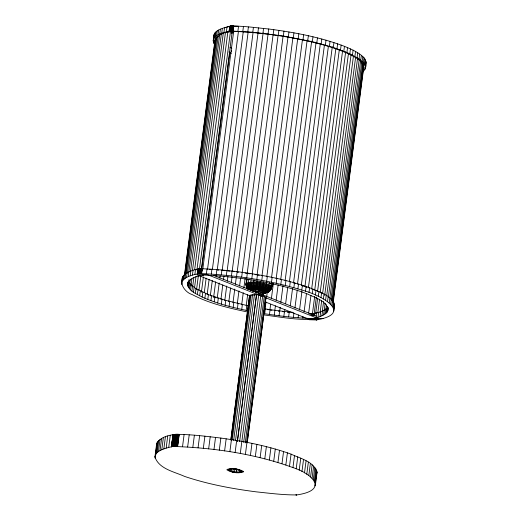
<?xml version="1.0" encoding="UTF-8"?>
<svg xmlns="http://www.w3.org/2000/svg" width="521" height="521" viewBox="0 0 521 521"><rect width="100%" height="100%" fill="white"/><g stroke="black" fill="none" stroke-linecap="round" stroke-linejoin="round"><path stroke-width="0.78" d="M246.12 284.101L246.563 287.286L247.944 289.253L246.049 284.987L246.615 278.924L246.12 284.101L246.042 283.346C254.046 280.448 264.407 282.2 271.76 286.387C272.066 290.073 268.041 293.408 264.466 292.776L263.046 293.668L262.871 295.01M296.312 494.911C282.981 495.022 269.683 493.244 256.449 491.876C232.125 488.75 207.859 484.237 184.577 476.409C174.327 471.726 158.827 468.952 154.939 456.917L156.665 443.632C160.162 437.034 168.622 435.165 175.675 434.338L174.099 446.471C214.359 447.858 254.971 453.804 292.945 467.591C310.978 473.146 329.077 489.291 298.989 494.572C298.155 494.761 297.296 494.846 296.442 494.898M155.063 458.102L157.095 442.518M154.939 456.917L156.228 453.576L157.804 441.443M156.228 453.576L157.212 452.547L158.788 440.414M157.212 452.547L158.469 451.564L160.045 439.431M247.521 311.994C228.621 308.002 209.435 303.587 192.203 294.573C183.574 291.955 176.977 279.979 185.691 273.538C189.97 271.018 194.861 269.253 199.836 268.745M214.352 44.363L213.187 40.859L213.962 34.9L215.056 32.803L217.205 30.876L220.39 29.13L224.564 27.6L231.011 26.109M158.469 451.564L159.999 450.632L161.575 438.5M181.79 284.661L182.063 282.577M181.673 283.522L182.858 276.495M213.577 39.915L214.378 33.832M182.233 281.347L182.91 280.318L183.542 275.466M213.695 43.165L213.877 41.778M213.187 40.859L214.424 37.655L215.056 32.803M182.91 280.318L183.854 279.334L184.486 274.476M214.424 37.655L215.368 36.672L216 31.814M159.999 450.632L161.79 449.753L163.366 437.614M184.48 274.854L214.991 39.974C218.325 33.95 226.166 31.683 232.887 31.325C256.247 32.23 279.523 35.167 302.421 39.87C318.084 43.236 333.759 47.183 348.419 53.78C354.15 56.945 362.466 59.902 363.775 67.17L333.199 302.571M184.714 275.134L215.551 37.714M185.385 274.124L216.169 37.102M183.854 279.334L185.059 278.39L185.691 273.538M215.368 36.672L216.573 35.728L217.205 30.876M186.316 273.154L217.094 36.131M161.79 449.753L163.841 448.926L165.417 436.787M185.059 278.39L186.525 277.498L187.15 272.639M216.573 35.728L218.038 34.829L218.67 29.977M187.391 273.03L218.175 36.014M186.525 277.498L188.237 276.651L219.719 34.327M218.038 34.829L219.758 33.989L220.39 29.13M163.841 448.926L166.147 448.151L167.723 436.018M247.683 310.672C232.184 307.416 216.664 303.567 202.168 297.055C196.638 293.903 187.046 290.646 187.651 282.857M187.586 285.313L188.035 281.848M187.951 286.413L188.582 281.561L191.174 284.994L195.955 288.569L208.426 294.612L225.769 300.389L248.315 305.82M188.648 282.095L188.967 279.679M190.523 271.324L221.301 34.301M188.569 287.533L189.201 282.682M188.237 276.651L190.211 275.856L190.836 271.005M219.758 33.989L221.725 33.194L222.356 28.342M189.781 283.287L190.302 279.256M166.147 448.151L168.7 447.441L170.276 435.309M189.436 288.68L190.067 283.828M192.457 270.542L223.346 32.712M190.953 286.101L191.891 278.846M190.211 275.856L192.418 275.114L193.05 270.262M221.725 33.194L223.939 32.452L224.564 27.6L226.192 27.593M190.543 289.845L191.174 284.994M168.7 447.441L171.422 446.81L172.998 434.677M171.422 446.81L173.083 434.657M171.507 446.79L173.174 434.638M194.633 269.813L225.411 32.797M171.598 446.771L173.265 434.618M191.897 291.031L192.529 286.172M171.689 446.751L173.46 434.579M192.679 286.511L193.832 277.641M171.787 446.731L173.565 434.56M171.989 446.692L173.662 434.54M172.086 446.679L173.767 434.527M172.19 446.66L173.877 434.507M172.301 446.64L173.981 434.494M172.405 446.627L174.092 434.481M192.418 275.114L194.867 274.437L195.499 269.578M226.388 31.774L227.019 26.916L230.777 26.128L230.067 30.986L223.939 32.452M172.516 446.614L174.203 434.468M172.627 446.601L174.32 434.449M172.744 446.582L174.431 434.436M172.855 446.569L174.548 434.423M172.972 446.556L174.665 434.416M173.089 446.549L174.789 434.403M173.213 446.536L174.913 434.39M173.337 446.523L175.036 434.377M193.493 292.222L194.125 287.371M173.46 446.517L175.284 434.364M175.414 434.351L173.708 446.497M194.541 287.735L196.007 276.449M196.931 269.95L227.82 32.126L232.145 31.338L238.416 31.566L207.527 269.383M174.366 446.458L175.942 434.325C190.973 434.371 205.964 436.272 220.865 438.057C244.649 441.404 268.413 446.009 291.07 454.136C300.181 458.487 313.909 461.404 317.048 472.332L315.322 485.618M174.502 446.451L176.078 434.319M174.782 446.445L176.358 434.312M174.919 446.438L176.495 434.306M175.063 446.438L176.639 434.306M175.206 446.432L176.782 434.299M194.867 274.437L197.531 273.818L198.221 268.947M229.103 31.136L229.735 26.284M197.531 273.818L198.338 268.921M229.162 31.123L229.859 26.258M175.349 446.432L176.925 434.299M197.648 273.785L198.468 268.901M229.357 31.091L229.982 26.232M175.492 446.432L177.068 434.299M195.323 293.427L195.955 288.569M197.772 273.766L198.534 268.888M229.422 31.078L230.048 26.226M175.642 446.432L177.218 434.293M197.902 273.74L198.67 268.862M229.487 31.065L230.184 26.2M197.973 273.727L198.807 268.843M229.624 31.045L230.328 26.18M175.792 446.432L177.368 434.293M198.182 273.694L198.879 268.836M229.768 31.026L230.399 26.174M175.942 446.432L177.511 434.299M198.254 273.688L199.029 268.816M229.839 31.013L230.542 26.154M198.325 273.675L199.107 268.803M229.989 31L230.621 26.141M176.091 446.432L177.668 434.299M196.528 289.774L198.312 276.065M198.475 273.662L199.256 268.79M176.241 446.432L177.817 434.299M363.248 71.566C367.071 67.665 367.331 60.091 362.798 56.568C357.536 51.839 350.92 49.013 344.453 46.336C320.154 37.089 294.391 32.361 268.693 28.987C256.13 27.795 243.502 25.842 230.855 26.122L230.067 30.986M176.391 446.432L177.967 434.299M198.553 273.649L199.419 268.777M365.286 68.479L365.312 66.239L364.27 63.875L362.167 61.419L359.034 58.893L349.812 53.754L333.303 47.444L312.339 41.667L283.32 35.995L252.796 32.211L230.223 30.973L230.933 26.115M198.788 273.629L199.582 268.764M230.386 30.96L231.096 26.102L232.066 26.057L231.435 30.908L230.302 30.967M176.547 446.438L178.123 434.306M230.458 31.507L198.866 273.623M230.549 30.947L231.181 26.096M176.704 446.438L178.273 434.306M316.384 319.966C355.237 313.225 319.034 294.078 301.789 290.106C269.292 280.051 235.329 275.192 201.406 273.584C198.065 273.838 198.892 273.121 199.745 268.751M231.702 26.063L231.07 30.921L230.634 30.941L231.265 26.089M230.718 30.934L231.435 26.076M176.853 446.445L178.429 434.312M199.289 273.597C200.233 272.288 198.612 268.035 201.321 268.712C213.31 269.142 225.267 270.197 237.172 271.649C261.724 274.834 286.263 279.38 309.63 287.735C319.152 292.229 338.37 296.703 333.772 311.148M230.894 30.928L231.526 26.076M177.01 446.451L178.586 434.319M231.611 26.07L230.979 30.921L230.634 30.941M177.173 446.451L178.749 434.319M199.556 273.584L200.181 268.725M199.641 273.577L200.364 268.719M231.161 30.915L231.884 26.057M177.329 446.458L178.905 434.325M199.83 273.571L200.455 268.719M231.344 30.908L231.975 26.057M177.485 446.464L179.061 434.332M200.012 273.571L200.644 268.719M231.532 30.908L232.158 26.05L238.533 26.297L237.908 31.156M177.635 446.471L179.211 434.338M197.381 294.632L198.013 289.78M200.11 273.571L200.735 268.712M231.624 30.902L232.255 26.05M200.201 273.564L200.832 268.712M231.721 30.902L232.346 26.05M200.298 273.564L200.93 268.712M231.812 30.902L232.444 26.05M200.396 273.564L201.126 268.712M231.91 30.902L232.64 26.05M200.592 273.564L201.223 268.712M232.105 30.902L232.737 26.05M200.689 273.571L201.321 268.712M232.21 30.908L232.835 26.05M200.793 273.571L232.939 26.057M200.891 273.571L201.523 268.719M232.112 32.172L233.037 26.057M200.995 273.571L201.62 268.719M232.203 32.152L233.141 26.057M198.963 290.197L200.845 275.687M201.093 273.577L229.741 53.181L231.018 53.806M232.353 32.126L233.239 26.063M201.197 273.577L201.829 268.725M232.516 32.1L233.343 26.063M201.301 273.584L201.933 268.732M232.568 32.087L233.447 26.07M201.406 273.584L202.037 268.732M233.551 26.07L232.679 32.074M201.51 273.59L202.141 268.738M233.655 26.076L232.854 32.055L233.499 32.002L233.662 30.785M201.614 273.597L202.246 268.745M232.978 32.041L233.76 26.083M233.102 32.028L233.323 30.811M233.232 32.015L233.388 30.804M233.779 31.989L233.297 32.009L233.525 30.791M202.793 269.162L233.682 31.338M199.667 295.843L200.292 290.992M231.363 51.794L231.539 50.413M201.406 292.235L203.392 276.918M182.526 446.699L184.102 434.566M202.168 297.055L202.799 292.203M206.388 273.818L207.019 268.96M204.271 292.659L206.153 278.149M204.877 298.266L205.508 293.414M207.137 294.691L209.123 279.373M187.632 446.998L189.208 434.866M207.794 299.464L208.426 294.612M211.292 274.105L211.917 269.253M242.806 31.442L243.437 26.591M212.347 269.663L243.235 31.84M210.302 295.902L212.294 280.585M210.907 300.656L211.539 295.804M192.809 447.37L194.385 435.237M216.254 274.456L216.886 269.604M247.775 31.794L248.406 26.942M213.662 297.1L215.655 281.783M216.28 276.944L216.489 275.329M248.12 32.185L217.231 270.008L218.638 270.119M214.209 301.828L214.841 296.977M217.205 298.279L219.198 282.962M219.823 278.123L220.136 275.707M198.052 447.806L199.628 435.673M217.687 302.988L218.319 298.136M221.282 274.873L221.913 270.021M252.796 32.211L253.427 27.359M222.167 270.425L253.056 32.595M220.917 299.438L222.806 284.928M223.535 279.282L223.958 276.058M221.334 304.127L221.966 299.275M203.327 448.307L204.903 436.175M226.342 275.355L226.974 270.503M257.862 32.693L258.494 27.841M227.143 270.894L258.136 32.263M224.792 300.571L226.681 286.062M227.306 281.223L227.938 276.384M225.144 305.241L225.769 300.389M208.641 448.874L210.217 436.735M231.435 275.902L232.066 271.044M262.955 33.24L263.587 28.381M232.151 271.428L263.144 32.797M228.817 301.679L230.601 287.976M231.331 282.33L232.066 276.69M229.097 306.335L229.728 301.477M213.962 449.499L215.538 437.366M232.985 302.76L234.763 289.057M235.394 284.219L236.234 277.771M236.547 276.501L237.172 271.649M268.061 33.839L268.693 28.987M237.172 272.021L268.061 34.197M233.187 307.39L233.818 302.538M237.283 303.808L238.957 290.907M239.582 286.068L240.63 278.006M237.407 308.419L238.038 303.567M242.193 272.672L273.082 34.848M241.653 277.165L242.278 272.314M273.167 34.503L273.799 29.651M219.289 450.19L220.865 438.057M241.692 304.818L243.261 292.724M243.887 287.885L245.144 278.214M241.737 309.415L242.369 304.557M247.195 273.382L278.084 35.558M246.739 277.882L247.371 273.03M278.26 35.22L278.891 30.368M224.597 450.939L226.173 438.806M247.312 279.041C245.866 283.131 246.98 289.038 251.806 290.132C256.091 289.35 261.08 289.761 264.837 292.053C269.468 292.463 272.529 287.69 272.144 283.444M248.843 279.321C247.749 283.085 248.439 288.426 252.652 289.897L253.597 291.363L258.559 291.493L262.949 292.743L263.379 293.401L263.118 295.427M246.205 305.788L247.67 294.502M246.172 310.366L246.804 305.514M251.083 279.81C250.373 283.19 250.458 287.859 253.877 289.767L254.574 291.259M252.171 274.144L283.059 36.314M230.842 439.633L249.552 295.57C254.665 293.72 261.281 294.834 265.984 297.511L247.221 442.87M251.806 278.657L252.438 273.805M283.32 35.995L283.952 31.143M230.894 440.121L249.552 295.57M231.246 440.043L250.06 295.166M229.872 451.746L250.139 295.147M232.281 439.75L251.096 294.879M243.398 471.42C238.696 468.744 232.079 467.624 226.967 469.473L227.019 469.955C231.715 472.632 238.331 473.752 243.45 471.902L243.398 471.42C238.8 473.068 233.571 472.397 229.155 470.528L229.364 468.92M253.974 279.777C253.551 283.02 252.893 287.156 255.388 289.748L255.609 292.594M233.668 440.395L252.587 294.717M230.054 470.964L230.367 468.548M231.304 471.381L231.624 468.965M235.518 440.375L254.437 294.697M257.107 274.958L287.996 37.128M256.827 279.484L257.459 274.632M288.341 36.822L288.973 31.97M257.127 280.708C256.052 284.928 257.283 289.168 256.886 293.349M235.108 452.612L236.684 440.479M232.822 471.752L233.239 468.529M237.329 441.294L256.514 294.821L237.485 441.307M234.502 472.052L234.919 468.828M258.299 293.512L260.513 281.106M239.653 441.561L258.676 295.075M236.182 472.247L236.599 469.03M236.645 469.03L236.228 472.254L232.223 472.019M259.588 294.43L259.94 291.74L262.903 286.407L263.802 281.685M261.991 275.817L292.88 37.994M261.789 280.363L262.421 275.511M293.31 37.701L293.942 32.849M240.285 453.524L260.78 295.453M260.832 294.736L261.184 292.04L262.135 290.744C265.436 289.552 266.491 285.567 266.778 282.415M237.889 472.352L238.201 469.935M261.861 295.075L262.206 292.385L263.418 291.167C267.442 290.62 269.292 286.12 269.324 282.493M239.36 472.339L239.673 469.922M262.597 295.433L262.949 292.743L264.336 291.617C268.562 291.61 271.252 287.247 271.089 283.346M243.652 442.394L262.675 295.915M263.085 295.107L263.346 293.089L264.837 292.053L264.466 292.776M240.552 472.208L240.761 470.6M241.379 471.974L241.588 470.365L241.405 471.967L241.744 471.271C237.993 469.134 232.705 468.242 228.628 469.721L229.155 470.528M245.222 442.915L264.245 296.436M266.804 276.729L297.693 38.906M266.687 281.288L267.319 276.436M298.201 38.626L298.833 33.774M246.453 442.661L265.371 296.983M259.145 347.487L259.36 345.879M262.805 319.321L263.014 317.712M245.384 454.494L246.961 442.362M247.169 442.388L265.984 297.511M265.065 309.24L266.003 301.985M266.739 296.338L267.26 292.307M271.532 277.686L302.421 39.857M271.5 282.265L272.131 277.406M303.014 39.603L303.645 34.744M271.838 287.143L272.32 283.463M250.406 455.504L251.982 443.371M269.911 309.982L270.646 304.336M271.376 298.696L273.369 283.378M269.455 314.482L270.086 309.63L265.326 308.901L264.694 313.753C284.03 316.605 303.613 319.06 323.163 318.448M276.169 278.683L307.162 40.052M276.215 283.281L276.846 278.422M307.735 40.612L308.36 35.76M255.323 456.565L256.899 444.433M274.788 310.666L275.414 305.834M276.15 300.187L278.136 284.87M274.248 315.159L274.88 310.308L270.086 309.63M280.695 279.718L311.688 41.087M280.826 284.336L281.451 279.477M312.339 41.667L312.971 36.815M260.122 457.666L261.698 445.527M279.048 315.785L279.679 310.933L293.238 312.385M280.2 307.273L279.673 311.304L278.279 311.115M280.826 302.434L283.027 285.501M285.104 280.793L316.097 42.162M285.306 285.423L285.938 280.572M316.827 42.761L317.452 37.909M264.798 458.799L266.374 446.666M283.854 316.351L284.479 311.499M284.564 311.884L284.876 309.461M285.612 303.821L287.709 287.696M289.383 281.9L320.272 44.077M289.656 286.55L290.288 281.698M321.177 43.888L321.809 39.036M269.337 459.978L270.913 447.845M288.641 316.859L289.272 312.007M290.282 305.951L292.581 288.217M324.407 45.21L293.518 283.04L295.505 283.613M293.864 287.709L294.495 282.857M325.378 45.047L326.009 40.195M273.72 461.183L275.296 449.05M297.491 284.205L328.38 46.376M293.401 317.315L293.942 313.154M294.919 308.022L297.224 290.288M297.908 288.894L298.54 284.043M329.428 46.232L330.06 41.38M277.94 462.42L279.517 450.287M301.307 285.397L332.3 46.76M298.129 317.706L298.487 314.931M301.789 290.106L302.421 285.254M333.303 47.444L333.935 42.592M299.523 310.034L301.926 291.493M281.985 463.683L283.561 451.551M335.83 48.779L304.941 286.609L307.012 287.338M305.488 291.337L306.12 286.485M337.002 48.674L337.634 43.823M302.799 318.038L302.981 316.651M304.069 311.988L306.478 293.447M308.393 287.833L339.282 50.009M285.84 464.966L287.416 452.834M308.999 292.587L309.63 287.735M340.513 49.925L341.144 45.073M311.643 289.077L342.636 50.446M308.653 313.069L310.959 295.335M289.494 466.269L291.07 454.136M312.307 293.857L312.939 288.999M343.821 51.188L344.453 46.336M314.697 290.334L345.69 51.703M312.392 314.052L314.697 296.319M312.646 315.036L312.717 313.649L313.29 313.629M292.945 467.591L294.521 455.458M312.75 315.029L312.88 313.649M312.854 315.029L312.984 313.642M315.407 295.133L316.039 290.275M346.927 52.465L347.553 47.613M312.906 315.023L313.088 313.642M313.108 315.016L313.193 313.635M313.206 315.01L313.336 313.622L316.97 313.147M313.303 315.003L313.434 313.616M313.368 315.544L313.525 313.609M313.499 315.524L313.662 313.596M313.889 315.459L314.215 313.505L313.662 315.505L313.792 313.577C318.65 312.437 324.029 311.265 327.579 307.475L326.947 312.333C321.861 317.074 314.437 318.917 307.559 318.683M313.779 315.485L314.104 313.531M313.961 315.446L316.351 296.97M317.53 291.597L348.419 53.767M315.726 313.075L317.608 298.559M318.292 296.416L318.924 291.558M349.812 53.754L350.438 48.896M296.182 468.92L297.758 456.787M316.325 313.01L316.162 317.738M320.148 292.861L351.03 55.037M317.862 312.574L319.542 299.679M317.999 317.224L318.631 312.372M320.956 297.699L321.587 292.848M352.47 55.037L353.101 50.185M299.191 470.261L300.767 458.122M320.109 312.73L321.678 300.637M322.636 293.323L353.42 56.301M320.083 316.527L320.715 311.675M323.385 298.989L324.01 294.137M354.899 56.327L355.53 51.475M322.33 311.213L323.587 301.542M321.932 315.785L322.564 310.933M324.687 295.394L355.569 57.564M301.959 471.603L303.535 459.47M323.548 314.99L324.179 310.132M324.212 310.457L325.156 303.196M325.573 300.278L326.205 295.427M357.087 57.616L357.719 52.758M326.7 295.843L357.588 58.02M324.922 314.143L325.553 309.292M304.492 472.944L306.068 460.811M325.964 308.836L326.485 304.811M327.514 301.555L328.145 296.703M359.034 58.893L359.659 54.041M326.061 313.258L326.687 308.406M328.367 297.094L359.256 59.264M327.364 307.983L327.572 306.368M326.947 312.333L327.585 311.363L328.035 307.898M327.585 311.363L328.334 307.585M306.778 474.286L308.354 462.153M329.213 302.825L360.669 60.501M360.727 60.162L361.359 55.311M330.946 299.542L361.828 61.719M330.653 304.082L331.278 299.23M362.167 61.419L362.798 56.568M308.803 475.621L310.379 463.488M331.844 300.741L362.733 62.917M331.831 305.319L332.463 300.467M363.345 62.657L363.977 57.805M332.593 301.112L363.43 63.692M332.978 302.258L363.814 64.838M310.568 476.943L312.144 464.81M332.75 306.537L333.381 301.685M364.27 63.875L364.895 59.023M333.407 307.735L334.039 302.883M364.921 65.073L365.553 60.221M333.714 309.441L334.423 304.049M364.869 69.553L365.234 66.779M365.312 66.239L365.944 61.387M312.072 478.252L313.649 466.119M313.303 479.541L314.879 467.409M314.261 480.811L315.837 468.679M314.945 482.062L316.521 469.929M314.99 485.969L315.185 484.452M315.348 483.28L316.924 471.147M311.916 314.938C312.997 311.851 312.528 314.43 309.318 313.629M312.033 314.938L312.144 313.642M312.151 314.945L312.261 313.649M312.268 314.945L312.379 313.649M312.379 314.945L312.489 313.649M312.489 314.945L312.607 313.649M156.515 444.784L156.665 443.632M213.818 36.008L213.962 34.9M182.448 277.563L182.422 279.81M214.847 41.068L214.991 39.98M187.475 284.245C189.051 277.739 197.225 276.176 203.027 275.075M327.976 310.36C327.403 300.728 314.931 297.836 307.787 294.098C289.487 287.045 270.191 282.981 250.888 279.81C235.166 277.387 218.905 275.524 203.125 275.068M363.632 68.258L363.775 67.17M366.061 62.527L365.501 64.695M334.397 306.289L334.547 305.189M317.048 472.332L316.468 474.598M270.887 288.569L270.633 289.337L271.415 288.725L271.337 287.983C264.108 283.86 253.916 282.141 246.049 284.987M263.046 293.668L264.883 292.45L267.97 292.066L268.719 291.714L268.654 291.102C262.714 287.722 254.346 286.309 247.879 288.647L248.51 289.201C254.548 287.012 262.363 288.334 267.911 291.493L267.371 292.535L263.619 293.01M265.86 292.861L266.309 291.981C261.633 289.318 255.049 288.204 249.956 290.047L250.751 290.327C255.336 288.667 261.268 289.669 265.482 292.066L265.528 292.502L264.147 293.121M266.628 292.75L267.123 291.793C262.004 288.868 254.782 287.651 249.207 289.669L248.51 289.201M228.628 469.721L229.032 469.401M246.934 288.002L246.856 287.325C254.053 284.726 263.359 286.296 269.969 290.06L270.041 290.738L268.732 291.806L265.495 293.069L262.929 293.082M253.597 291.363L252.919 291.552L251.806 290.132L250.751 290.327M233.662 32.51L231.402 33.031L233.649 32.576M313.955 313.557L309.246 313.831M264.824 293.147L265.495 293.069M265.508 292.724L268.732 291.806L270.588 290.132L270.51 289.422C263.639 285.508 253.961 283.873 246.485 286.583L246.563 287.286M263.782 314.905C281.985 317.198 300.435 320.943 318.793 318.78L265.645 297.719M312.9 318.461L312.138 318.5M309.91 313.929L314.619 313.596M317.23 318.162L312.196 318.5M199.12 273.603L200.005 268.738M199.66 268.758L200.097 268.732L199.374 273.59M316.553 319.953L309.194 319.744M296.182 494.917L296.573 494.891M202.754 275.095L203.424 275.062L202.734 275.095M230.855 26.122L232.066 26.057M233.297 32.009L233.708 31.989M202.643 275.101L203.444 275.062M318.793 318.78L309.116 319.301L265.326 301.946M316.468 319.959L316.299 319.966M295.908 494.924L296.703 494.885M231.461 32.484L233.662 32.439M262.525 293.258L263.867 293.238M253.636 295.133L255.114 295.12M309.357 313.518L312.437 313.649M209.136 269.468L211.546 269.611M234.183 469.128L235.909 469.33M222.877 270.484L225.013 270.686M227.859 270.966L230.008 271.194M287.351 312.17L288.745 312.32M232.867 271.506L234.307 271.675M282.473 311.623L283.867 311.792M237.172 272.014L238.605 272.203M274.88 310.308L279.679 310.933M245.052 273.069L246.485 273.271M270.607 310.073L272.001 310.269M248.621 273.59L250.041 273.805M267.143 309.546L268.53 309.761M254.997 274.6L256.404 274.834M257.81 275.068L259.204 275.316M261.295 295.993L261.692 296.091M302.037 285.632L304.218 286.355M213.662 297.087L215.792 297.797M213.838 275.479L316.371 316.117M261.881 296.221L206.466 274.261L196.788 274.782L249.937 295.843M230.1 47.424L231.812 48.329M228.895 51.97L231.181 53.181M271.682 287.95L271.597 287.195C264.277 283.027 253.961 281.281 245.99 284.166L246.127 285.729M271.05 289.455L270.972 288.725C263.893 284.694 253.916 283.007 246.212 285.795L246.29 286.524M269.416 291.272L269.344 290.627C263.046 287.038 254.176 285.541 247.325 288.015L247.397 288.667M311.962 313.635L311.819 314.931L311.962 313.635M175.16 434.371L173.584 446.504L174.639 446.445L176.215 434.312L175.16 434.371M175.544 434.345L173.838 446.484L174.235 446.464L175.942 434.325L175.544 434.345M199.335 268.784L198.709 273.636L199.921 273.571L200.552 268.719L199.335 268.784"/></g></svg>
